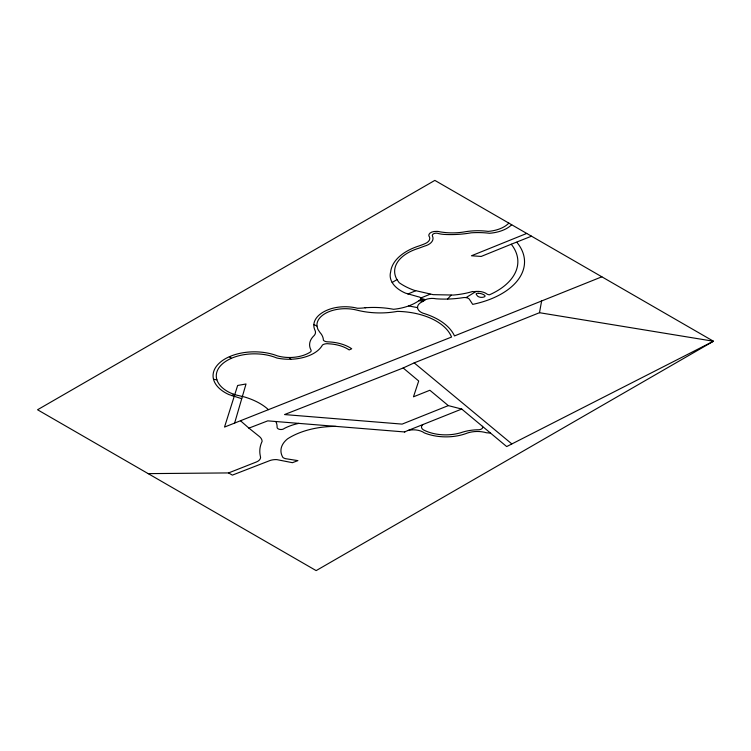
<?xml version="1.0" encoding="UTF-8"?>
<svg xmlns="http://www.w3.org/2000/svg" width="751" height="751" viewBox="0 0 751 751"><rect width="100%" height="100%" fill="white"/><g stroke="black" fill="none" stroke-linecap="round" stroke-linejoin="round"><path stroke-width="1.13" d="M539.49 312.707L713.45 341.236L316.152 570.61L37.55 409.764L434.848 180.39L713.45 341.236L506.69 446.573L461.724 409.051L448.309 405.615L402.123 424.108L284.545 414.561L403.174 367.981L414.186 362.883L539.49 312.707L541.621 300.973M234.612 423.123L246.018 383.977L237.645 385.479L224.521 427.075L451.548 337.049A57.311 33.082 0 0 0 397.354 311.383A57.376 33.128 0 0 1 356.781 310.097A28.378 16.391 0 0 0 316.96 326L313.852 324.592M601.851 276.809L454.486 335.932A62.042 35.823 0 0 0 422.794 313.111A12.147 7.012 0 0 1 421.968 301.921A10.843 6.261 0 0 0 424.052 300.597L424.822 299.827M447.596 299.067L451.116 295.152M232.003 395.758L233.739 394.266M241.728 398.697L228.933 394.575A41.455 23.938 0 0 1 227.91 357.382L231.787 355.721A41.296 23.844 0 0 1 277.419 355.88A27.609 15.94 0 0 0 310.726 351.778A4.788 2.769 0 0 0 310.783 349.619A30.369 17.536 0 0 1 314.265 335.434A12.363 7.134 0 0 0 315.035 330.402A32.584 18.813 0 0 1 328.149 309.741A30.256 17.47 0 0 1 357.363 308.239A31.927 18.437 0 0 0 365.005 307.779A63.807 36.837 0 0 1 393.58 309.299A42.234 24.379 0 0 0 418.842 300.747L420.504 299.499A3.398 1.962 0 0 0 420.785 298.325L420.663 298.034A3.398 1.962 0 0 0 418.035 296.72L405.606 293.181A38.339 22.136 0 0 1 390.651 271.909A55.471 32.03 0 0 1 417.368 246.488A73.495 42.431 0 0 0 425.273 243.549A11.124 6.421 0 0 0 428.821 235.767A6.909 3.99 0 0 1 436.369 231.402A6.355 3.671 0 0 1 439.767 231.796A42.873 24.755 0 0 0 463.874 231.984A46.928 27.092 0 0 1 488.178 231.383A27.871 16.09 0 0 0 508.84 223.103M466.099 297.593L476.087 291.435A11.706 6.759 0 0 1 487.108 294.129A3.661 2.112 0 0 0 489.502 294.786A72.265 41.718 0 0 0 511.253 244.235L531.501 236.189M392.172 282.498L396.969 279.579A45.079 26.032 0 0 1 418.664 248.29L424.465 246.14A14.729 8.505 0 0 0 432.473 236.096A3.99 2.3 0 0 1 433.487 233.843A3.99 2.3 0 0 1 437.392 233.251A19.92 11.5 0 0 0 444.648 234.443A69.674 40.225 0 0 0 471.215 232.81A56.635 32.697 0 0 1 489.474 233.261A30.115 17.386 0 0 0 511.675 224.746M424.653 300.024L425.46 299.658A11.631 6.721 0 0 1 436.181 298.804A69.289 40 0 0 0 463.376 297.603A5.088 2.938 0 0 1 469.722 299.79L472.689 304.38A78.311 45.21 0 0 0 516.838 242.282M407.859 294.035L415.669 290.768M511.253 244.235L481.184 256.438L471.45 255.772L526.733 233.439M420.663 298.034L430.192 294.195M404.413 431.938L461.724 409.051M148.163 473.628L228.576 472.923L256.344 462.006A9.725 5.614 0 0 0 260.344 456.12A64.539 37.259 0 0 1 262.108 441.391A14.982 8.646 0 0 0 259.292 436.444L248.919 428.126L267.76 420.86L404.949 431.985M365.005 307.779L365.69 307.685M476.087 291.435L474.961 291.557A2.497 1.446 0 0 1 472.623 291.501A59.273 34.227 0 0 1 453.36 295.049L433.158 294.655L414.355 290.355A59.273 34.227 0 0 1 399.147 282.667L396.969 279.579M490.544 433.092L486.46 432.764A19.826 11.453 0 0 0 467.507 432.989A37.634 21.732 0 0 1 424.353 432.895A13.818 7.979 0 0 0 408.197 430.426M418.842 300.747L423.348 301.132M213.519 379.311L216.889 379.762M408.704 305.92L417.556 307.638M420.504 299.499L424.259 300.409M425.46 299.658L420.785 298.325L424.052 300.597M228.576 472.923L232.369 475.12L270.05 460.513A11.143 6.43 0 0 1 276.894 459.631L292.43 462.682L297.912 460.626L285.596 458.683A7.313 4.224 0 0 1 282.939 457.509A35.344 20.408 0 0 1 287.567 438.837A64.473 37.221 0 0 1 336.082 426.399M229.365 356.753L231.458 358.283A38.245 22.079 0 0 1 276.819 357.992A34.959 20.183 0 0 0 322.451 345A6.177 3.567 0 0 1 328.9 343.817A29.974 17.311 0 0 1 349.168 349.928L351.712 348.764A33.513 19.348 0 0 0 327.652 341.846A5.013 2.901 0 0 1 323.39 340.222A29.524 17.048 0 0 0 319.917 332.421L317.87 329.295L316.96 326M414.186 362.883L511.769 443.869M448.309 405.615L429.863 390.257L413.472 396.819L418.701 380.992L403.174 367.981M240.573 420.823L249.313 428.464M289.219 357.495L290.797 359.241M231.449 358.293A38.029 21.957 0 0 0 230.332 392.886L234.744 394.669L244.779 397.054A61.141 35.297 0 0 1 268.426 409.67M275.767 421.508A30.397 17.545 0 0 1 277.081 427.197A3.896 2.244 0 0 0 279.86 429.422A3.896 2.244 0 0 0 284.291 428.445A44.891 25.919 0 0 1 298.785 423.376M482.358 426.268A4.44 2.563 0 0 1 479.166 429.76A34.931 20.164 0 0 0 462.982 432.013A32.847 18.963 0 0 1 423.367 429.835A7.21 4.159 0 0 1 422.851 424.568M478.434 293.275L477.674 293.237A1.436 0.826 0 0 0 476.247 294.317L477.016 295.35A5.097 2.938 0 0 0 478.678 296.786A4.59 2.647 0 0 0 484.235 296.889A1.924 1.108 0 0 0 484.433 295.181A8.552 4.938 0 0 0 478.434 293.275"/></g></svg>
